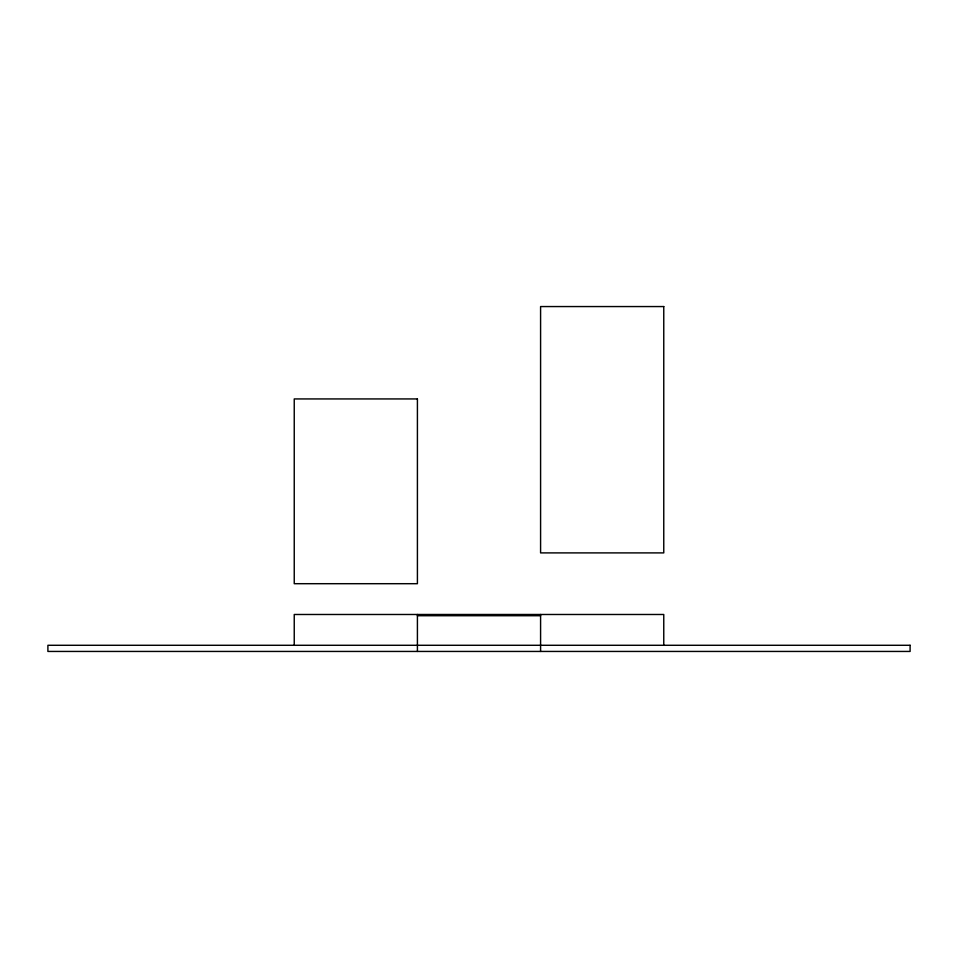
<?xml version="1.0" encoding="UTF-8"?>
<svg xmlns="http://www.w3.org/2000/svg" width="958" height="958" viewBox="0 0 958 958"><rect width="100%" height="100%" fill="white"/><g stroke="black" fill="none" stroke-linecap="round" stroke-linejoin="round"><path stroke-width="1.44" d="M417.413 615.719L540.587 615.719M663.762 645.285L663.762 614.485L294.238 614.485L294.238 645.285M540.587 614.485L540.587 651.44M417.413 614.485L417.413 651.44M663.762 306.56L540.587 306.56L540.587 552.898L663.762 552.898L663.762 306.56M417.413 398.935L294.238 398.935L294.238 583.697L417.413 583.697L417.413 398.935M910.1 645.285L47.9 645.285L47.9 651.44L910.1 651.44L910.1 645.285"/></g></svg>
